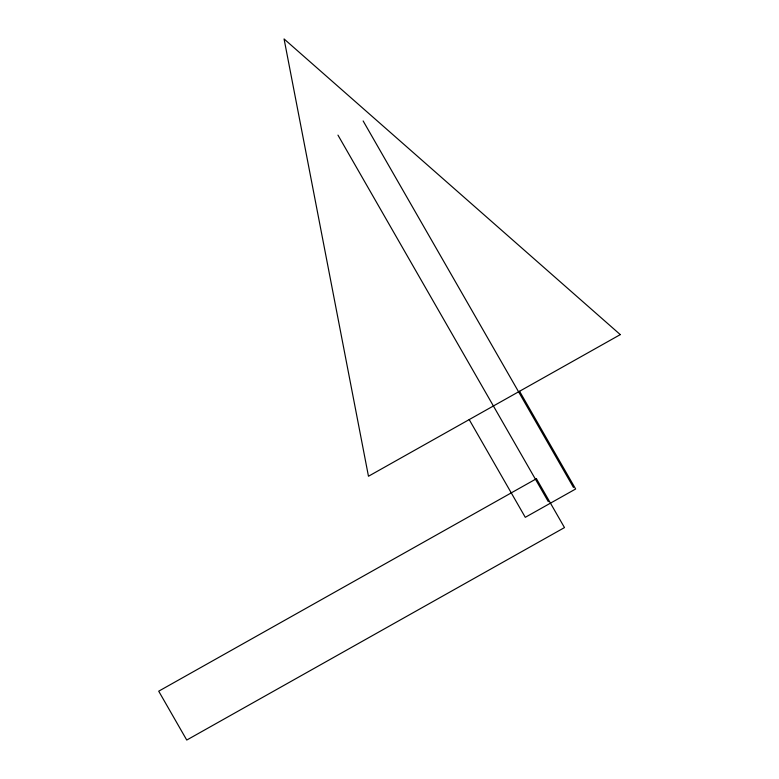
<?xml version="1.0" encoding="UTF-8"?>
<svg xmlns="http://www.w3.org/2000/svg" width="779" height="779" viewBox="0 0 779 779"><rect width="100%" height="100%" fill="white"/><g stroke="black" fill="none" stroke-linecap="round" stroke-linejoin="round"><path stroke-width="1.17" d="M519.564 391.262L575.642 488.998L525.28 517.324L469.201 419.599M363.141 120.949L573.461 487.43M337.959 135.118L548.28 501.598M620.288 334.61L368.467 476.251L284.072 38.95L620.288 334.61M536.439 478.725L158.712 691.187L186.746 740.05L564.483 527.587L536.439 478.725"/></g></svg>
